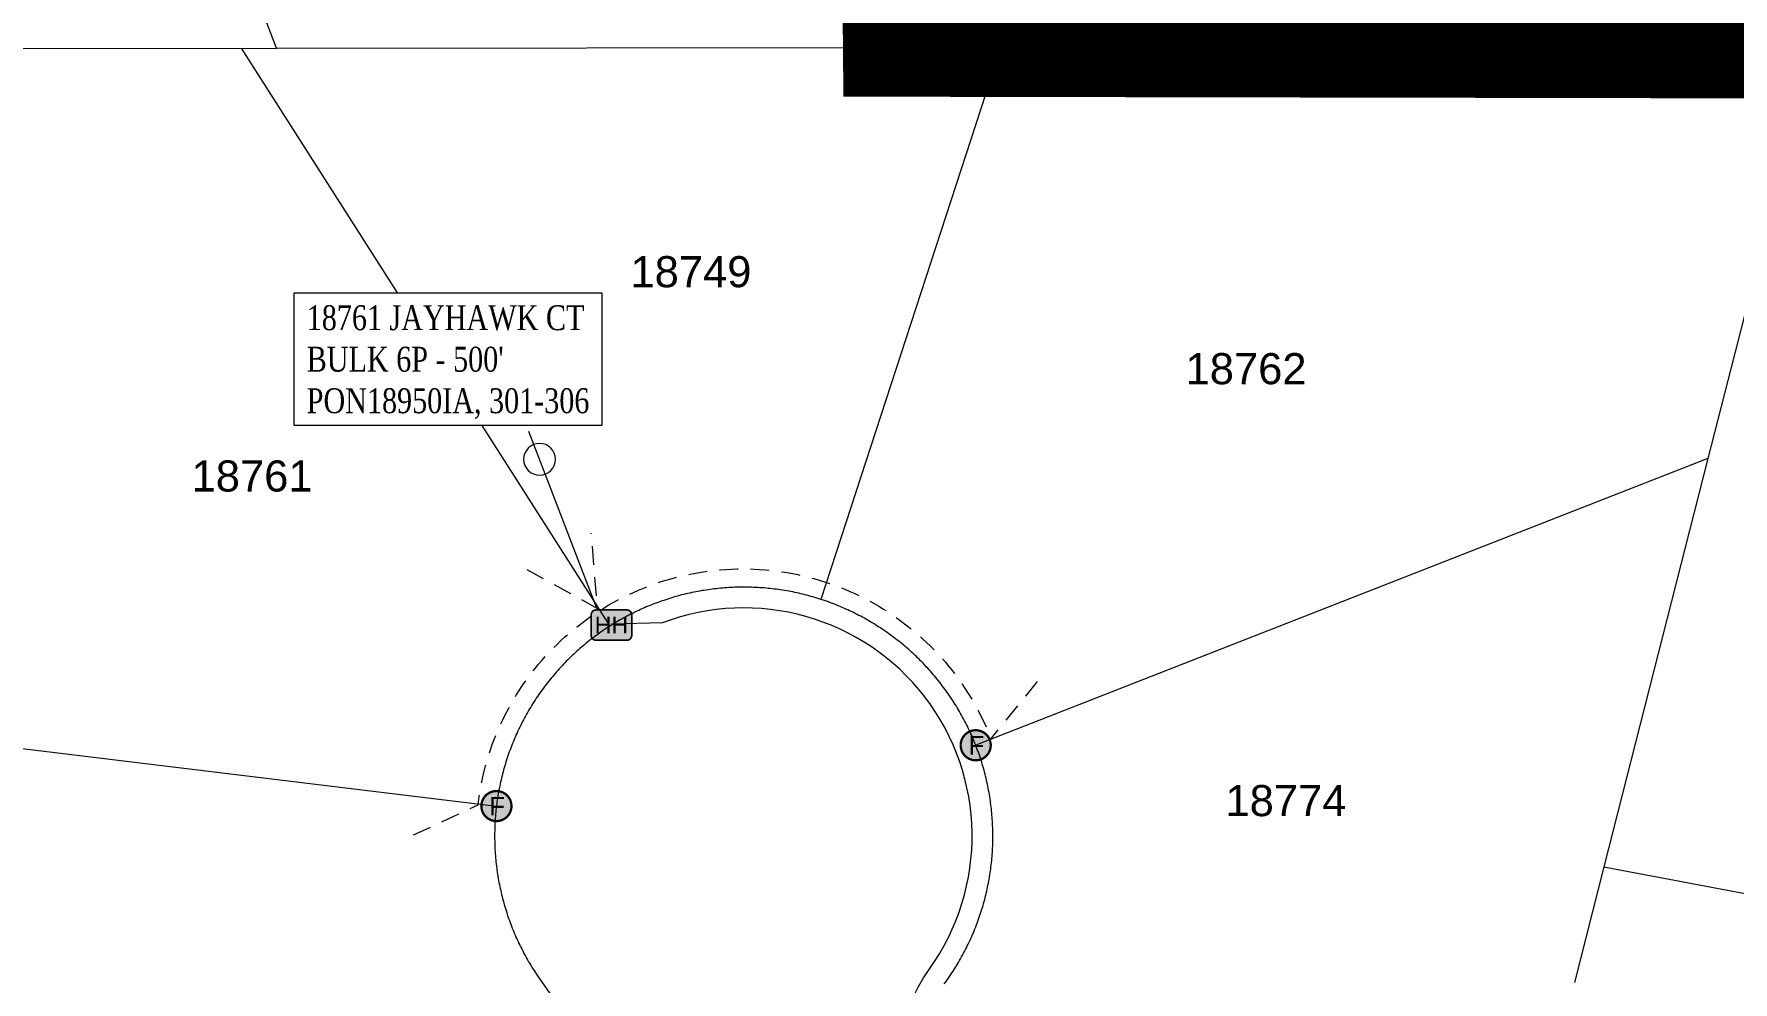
# Model space of a CAD drawing. Header units: feet. Extents: x 865220 to 2821149, y -2240498 to 944432.
# Drawn here: x 2812945.6 to 2813354.8, y 940296.1 to 940524.6 of the extents above; entities that cross this region are included whole.
import ezdxf
from ezdxf.enums import TextEntityAlignment as Align
from ezdxf.lldxf.tags import DXFTag

# ---------------------------------------------------------------- set-up
doc = ezdxf.new("R2010")
doc.units = ezdxf.units.FT
doc.header["$LTSCALE"] = 0.015
doc.header["$MEASUREMENT"] = 0
doc.linetypes.add('DASHED', pattern=[5, 3, -2])
for name, color, linetype in [('Dakota County Addresses', 7, 'Continuous'), ('Dakota County Parcels', 7, 'Continuous'), ('DROP BURIED', 7, 'DASHED'), ('TAIL', 1, 'MST'), ('TELEPHONE STRUCT-PROP', 6, 'Continuous'), ('TERMINALS', 7, 'Continuous')]:
    doc.layers.add(name, color=color, linetype=linetype)
doc.layers.add('RUNNING LINE (UNDERGROUND)', color=10, linetype='Continuous', lineweight=40)
doc.layers.add('WORK BOUNDARY', color=110, linetype='Continuous', lineweight=40)
doc.styles.add('Dimensions 100', font='arial.ttf')
doc.styles.add('Line', font='txt.shx', dxfattribs={"height": 3})
doc.styles.add('SIMPLEX', font='times.ttf', dxfattribs={"width": 0.8})
doc.styles.add('Utilities', font='arial.ttf', dxfattribs={"height": 2.5})
tags = doc.linetypes.add('MST', pattern='A,5,-5,5,-5,["TAIL",Line,S=1.5,R=0,X=0,Y=-1.5],-20', length=40).pattern_tags.tags
tags[10] = DXFTag(74, 10)

# ---------------------------------------------------------------- blocks, each defined once
blk = doc.blocks.new('ACMAP_ANN_TEMPLATE_Dakota County Addresses')
at = {"layer": 'Dakota County Addresses', "style": 'Dimensions 100'}
blk.add_attdef('DakotaCountyAddress', text='', height=50, dxfattribs=at).set_placement((0, 0), align=Align.CENTER)
blk = doc.blocks.new('NEW HH')
at = {"ltscale": 40, "true_color": 0xffffff}
h = blk.add_hatch(color=7, dxfattribs=at)
h.dxf.hatch_style = 1
h.paths.add_polyline_path([(-0.0611, -0.0305, 0.414214), (-0.0458, -0.0458), (0.0458, -0.0458, 0.414214), (0.0611, -0.0305), (0.0611, 0.0305, 0.414214), (0.0458, 0.0458), (-0.0458, 0.0458, 0.414214), (-0.0611, 0.0305)])
at = {"layer": 'RUNNING LINE (UNDERGROUND)', "color": 6, "lineweight": 0, "const_width": 0.005, "flags": 128}
blk.add_lwpolyline([(-0.0611, 0.0305), (-0.0611, -0.0305, 0.414214), (-0.0458, -0.0458), (0.0458, -0.0458, 0.414214), (0.0611, -0.0305), (0.0611, 0.0305, 0.414214), (0.0458, 0.0458), (-0.0458, 0.0458, 0.414214)], format="xyb", close=True, dxfattribs=at)
at = {"layer": 'TELEPHONE STRUCT-PROP', "color": 18, "true_color": 0x000000, "style": 'Utilities'}
blk.add_text('HH', height=0.05, dxfattribs=at).set_placement((0, 0), align=Align.MIDDLE_CENTER)
blk = doc.blocks.new('Proposed FlowerPot')
at = {"lineweight": 5, "ltscale": 100, "true_color": 0xffffff}
h = blk.add_hatch(color=7, dxfattribs=at)
h.dxf.hatch_style = 1
h.paths.add_polyline_path([(-0.0604, 0, 0.414214), (0, -0.0604, 0.414214), (0.0604, 0, 0.414214), (0, 0.0604, 0.414214)])
at = {"lineweight": 5, "ltscale": 100}
blk.add_circle((0, 0), 0.0604, dxfattribs=at)
at = {"layer": 'RUNNING LINE (UNDERGROUND)', "color": 6, "lineweight": 5, "const_width": 0.00907, "flags": 128}
blk.add_lwpolyline([(-0.0604, 0, -0.414214), (0, 0.0604, -0.414214), (0.0604, 0, -0.414214), (0, -0.0604, -0.414214), (-0.0604, 0)], format="xyb", dxfattribs=at)
at = {"color": 18, "linetype": 'ByBlock', "lineweight": 5, "ltscale": 100, "true_color": 0x000000, "style": 'Dimensions 100'}
blk.add_text('F', height=0.0744, dxfattribs=at).set_placement((-0.029, -0.0374))
blk = doc.blocks.new('TERMINAL')
at = {"lineweight": 5, "ltscale": 0.5, "flags": 128}
blk.add_lwpolyline([(-0.07, -0.65), (-0.07, 44.75)], dxfattribs=at)
at = {"lineweight": 5, "ltscale": 0.5}
blk.add_circle((-0.07, 37.61), 3.83, dxfattribs=at)

msp = doc.modelspace()

# ---------------------------------------------------------------- linework, layer by layer
at = {"layer": 'Dakota County Parcels', "lineweight": 5}
for p, q in [((2813245.68, 940521.34), (2813343.19, 940727.33)), ((2813004.05, 940521.14), (2812952.49, 940655.94)), ((2813153.42, 940521.25), (2813151.83, 940648.98)), ((2812870.15, 940521.03), (2813004.05, 940521.14)), ((2812995.51, 940521.13), (2813084.29, 940381.83)), ((2813004.05, 940521.14), (2813153.42, 940521.25)), ((2813178.44, 940521.27), (2813135.12, 940388.29)), ((2813153.44, 940521.27), (2813245.68, 940521.34)), ((2813245.68, 940521.34), (2813429.27, 940521.47)), ((2813360.79, 940469.54), (2813348.74, 940422.25)), ((2813348.74, 940422.25), (2813172.4, 940353.14)), ((2813348.74, 940422.25), (2813323.68, 940323.87)), ((2812914.83, 940355.77), (2813056.99, 940338.48)), ((2813323.68, 940323.87), (2813316.57, 940295.93)), ((2813323.68, 940323.87), (2813454.05, 940299.04)), ((2813067.28, 940297.01), (2813076.03, 940284.42))]:
    msp.add_line(p, q, dxfattribs=at)
for points in [[(2813135.12, 940388.29), (2813134.64, 940388.44), (2813134.17, 940388.59), (2813133.69, 940388.74), (2813133.21, 940388.88), (2813132.73, 940389.02), (2813132.24, 940389.15), (2813131.76, 940389.28), (2813131.28, 940389.4), (2813130.79, 940389.52), (2813130.31, 940389.64), (2813129.82, 940389.75), (2813129.33, 940389.86), (2813128.84, 940389.96), (2813128.35, 940390.07), (2813127.86, 940390.16), (2813127.37, 940390.25), (2813126.88, 940390.34), (2813126.39, 940390.43), (2813125.89, 940390.51), (2813125.4, 940390.58), (2813124.9, 940390.65), (2813124.41, 940390.72), (2813123.91, 940390.78), (2813123.42, 940390.84), (2813122.92, 940390.9), (2813122.42, 940390.95), (2813121.92, 940391), (2813121.43, 940391.04), (2813120.93, 940391.08), (2813120.43, 940391.11), (2813119.93, 940391.14), (2813119.43, 940391.17), (2813118.93, 940391.19), (2813118.43, 940391.21), (2813117.93, 940391.22), (2813117.43, 940391.23), (2813116.93, 940391.24), (2813116.43, 940391.24), (2813115.93, 940391.24), (2813115.43, 940391.23), (2813114.93, 940391.22), (2813114.43, 940391.2), (2813113.93, 940391.18), (2813113.43, 940391.16), (2813112.93, 940391.13), (2813112.44, 940391.1), (2813111.94, 940391.06), (2813111.44, 940391.02), (2813110.94, 940390.98), (2813110.44, 940390.93), (2813109.95, 940390.87), (2813109.45, 940390.82), (2813108.95, 940390.76), (2813108.46, 940390.69), (2813107.96, 940390.62), (2813107.47, 940390.55), (2813106.97, 940390.47), (2813106.48, 940390.39), (2813105.99, 940390.3), (2813105.5, 940390.21), (2813105.01, 940390.12), (2813104.52, 940390.02), (2813104.03, 940389.92), (2813103.54, 940389.81), (2813103.05, 940389.7), (2813102.56, 940389.59), (2813102.08, 940389.47), (2813101.59, 940389.35), (2813101.11, 940389.22), (2813100.63, 940389.09), (2813100.15, 940388.95), (2813099.66, 940388.81), (2813099.19, 940388.67), (2813098.71, 940388.53), (2813098.23, 940388.37), (2813097.76, 940388.22), (2813097.28, 940388.06), (2813096.81, 940387.9), (2813096.34, 940387.73), (2813095.87, 940387.56), (2813095.4, 940387.39), (2813094.93, 940387.21), (2813094.47, 940387.03), (2813094, 940386.84), (2813093.54, 940386.65), (2813093.08, 940386.46), (2813092.62, 940386.26), (2813092.16, 940386.06), (2813091.71, 940385.85), (2813091.25, 940385.65), (2813090.8, 940385.43), (2813090.35, 940385.22), (2813089.9, 940385), (2813089.45, 940384.77), (2813089.01, 940384.54), (2813088.56, 940384.31), (2813088.12, 940384.08), (2813087.68, 940383.84), (2813087.25, 940383.6), (2813086.81, 940383.35), (2813086.38, 940383.1), (2813085.95, 940382.85), (2813085.52, 940382.59), (2813085.09, 940382.33), (2813084.29, 940381.83)], [(2813172.4, 940353.14), (2813172.22, 940353.6), (2813172.03, 940354.07), (2813171.84, 940354.53), (2813171.64, 940354.99), (2813171.44, 940355.45), (2813171.24, 940355.9), (2813171.03, 940356.36), (2813170.82, 940356.81), (2813170.6, 940357.26), (2813170.39, 940357.71), (2813170.16, 940358.16), (2813169.94, 940358.6), (2813169.71, 940359.05), (2813169.47, 940359.49), (2813169.24, 940359.93), (2813169, 940360.37), (2813168.75, 940360.8), (2813168.5, 940361.24), (2813168.25, 940361.67), (2813168, 940362.1), (2813167.74, 940362.53), (2813167.48, 940362.95), (2813167.21, 940363.38), (2813166.94, 940363.8), (2813166.67, 940364.22), (2813166.39, 940364.63), (2813166.11, 940365.05), (2813165.83, 940365.46), (2813165.54, 940365.87), (2813165.25, 940366.28), (2813164.96, 940366.68), (2813164.66, 940367.08), (2813164.36, 940367.48), (2813164.06, 940367.88), (2813163.75, 940368.27), (2813163.44, 940368.67), (2813163.12, 940369.06), (2813162.81, 940369.44), (2813162.49, 940369.83), (2813162.16, 940370.21), (2813161.84, 940370.59), (2813161.51, 940370.96), (2813161.18, 940371.34), (2813160.84, 940371.71), (2813160.5, 940372.07), (2813160.16, 940372.44), (2813159.82, 940372.8), (2813159.47, 940373.16), (2813159.12, 940373.52), (2813158.76, 940373.87), (2813158.41, 940374.22), (2813158.05, 940374.57), (2813157.68, 940374.91), (2813157.32, 940375.25), (2813156.95, 940375.59), (2813156.58, 940375.93), (2813156.21, 940376.26), (2813155.83, 940376.59), (2813155.45, 940376.91), (2813155.07, 940377.24), (2813154.68, 940377.56), (2813154.3, 940377.87), (2813153.91, 940378.19), (2813153.51, 940378.49), (2813153.12, 940378.8), (2813152.72, 940379.1), (2813152.32, 940379.4), (2813151.92, 940379.7), (2813151.51, 940379.99), (2813151.11, 940380.28), (2813150.7, 940380.57), (2813150.28, 940380.85), (2813149.87, 940381.13), (2813149.45, 940381.41), (2813149.03, 940381.68), (2813148.61, 940381.95), (2813148.19, 940382.21), (2813147.76, 940382.48), (2813147.34, 940382.74), (2813146.91, 940382.99), (2813146.47, 940383.24), (2813146.04, 940383.49), (2813145.6, 940383.73), (2813145.16, 940383.97), (2813144.72, 940384.21), (2813144.28, 940384.44), (2813143.84, 940384.67), (2813143.39, 940384.9), (2813142.94, 940385.12), (2813142.49, 940385.34), (2813142.04, 940385.55), (2813141.59, 940385.76), (2813141.13, 940385.97), (2813140.68, 940386.17), (2813140.22, 940386.37), (2813139.76, 940386.57), (2813139.3, 940386.76), (2813138.83, 940386.95), (2813138.37, 940387.13), (2813137.9, 940387.31), (2813137.43, 940387.49), (2813136.96, 940387.66), (2813136.49, 940387.83), (2813136.02, 940387.99), (2813135.12, 940388.29)], [(2813084.29, 940381.83), (2813083.87, 940381.56), (2813083.45, 940381.29), (2813083.04, 940381.01), (2813082.63, 940380.73), (2813082.21, 940380.44), (2813081.81, 940380.16), (2813081.4, 940379.86), (2813080.99, 940379.57), (2813080.59, 940379.27), (2813080.19, 940378.97), (2813079.8, 940378.67), (2813079.4, 940378.36), (2813079.01, 940378.05), (2813078.62, 940377.73), (2813078.24, 940377.42), (2813077.85, 940377.09), (2813077.47, 940376.77), (2813077.1, 940376.44), (2813076.72, 940376.11), (2813076.35, 940375.78), (2813075.98, 940375.44), (2813075.61, 940375.1), (2813075.25, 940374.76), (2813074.89, 940374.42), (2813074.53, 940374.07), (2813074.17, 940373.71), (2813073.82, 940373.36), (2813073.47, 940373), (2813073.12, 940372.64), (2813072.78, 940372.28), (2813072.44, 940371.91), (2813072.1, 940371.54), (2813071.77, 940371.17), (2813071.44, 940370.8), (2813071.11, 940370.42), (2813070.78, 940370.04), (2813070.46, 940369.66), (2813070.14, 940369.27), (2813069.83, 940368.88), (2813069.52, 940368.49), (2813069.21, 940368.1), (2813068.9, 940367.7), (2813068.6, 940367.31), (2813068.3, 940366.91), (2813068.01, 940366.5), (2813067.71, 940366.1), (2813067.43, 940365.69), (2813067.14, 940365.28), (2813066.86, 940364.87), (2813066.58, 940364.45), (2813066.3, 940364.03), (2813066.03, 940363.61), (2813065.77, 940363.19), (2813065.5, 940362.77), (2813065.24, 940362.34), (2813064.98, 940361.91), (2813064.73, 940361.48), (2813064.48, 940361.05), (2813064.23, 940360.61), (2813063.99, 940360.18), (2813063.75, 940359.74), (2813063.51, 940359.3), (2813063.28, 940358.85), (2813063.05, 940358.41), (2813062.83, 940357.96), (2813062.61, 940357.51), (2813062.39, 940357.06), (2813062.18, 940356.61), (2813061.97, 940356.16), (2813061.76, 940355.7), (2813061.56, 940355.24), (2813061.36, 940354.78), (2813061.17, 940354.32), (2813060.98, 940353.86), (2813060.79, 940353.4), (2813060.61, 940352.93), (2813060.43, 940352.47), (2813060.26, 940352), (2813060.09, 940351.53), (2813059.92, 940351.06), (2813059.75, 940350.58), (2813059.6, 940350.11), (2813059.44, 940349.63), (2813059.29, 940349.16), (2813059.14, 940348.68), (2813059, 940348.2), (2813058.86, 940347.72), (2813058.72, 940347.24), (2813058.59, 940346.76), (2813058.47, 940346.27), (2813058.34, 940345.79), (2813058.22, 940345.3), (2813058.11, 940344.82), (2813058, 940344.33), (2813057.89, 940343.84), (2813057.79, 940343.35), (2813057.69, 940342.86), (2813057.59, 940342.37), (2813057.5, 940341.88), (2813057.42, 940341.39), (2813057.33, 940340.89), (2813057.26, 940340.4), (2813057.18, 940339.91), (2813057.11, 940339.41), (2813056.99, 940338.48)], [(2813165.25, 940296.21), (2813165.54, 940296.62), (2813165.82, 940297.03), (2813166.11, 940297.44), (2813166.39, 940297.85), (2813166.66, 940298.27), (2813166.94, 940298.69), (2813167.21, 940299.11), (2813167.47, 940299.53), (2813167.74, 940299.96), (2813167.99, 940300.39), (2813168.25, 940300.82), (2813168.5, 940301.25), (2813168.75, 940301.68), (2813168.99, 940302.12), (2813169.23, 940302.56), (2813169.47, 940303), (2813169.71, 940303.44), (2813169.94, 940303.88), (2813170.16, 940304.33), (2813170.38, 940304.78), (2813170.6, 940305.23), (2813170.82, 940305.68), (2813171.03, 940306.13), (2813171.24, 940306.58), (2813171.44, 940307.04), (2813171.64, 940307.5), (2813171.84, 940307.96), (2813172.03, 940308.42), (2813172.22, 940308.88), (2813172.4, 940309.35), (2813172.58, 940309.82), (2813172.76, 940310.28), (2813172.93, 940310.75), (2813173.1, 940311.22), (2813173.26, 940311.69), (2813173.43, 940312.17), (2813173.58, 940312.64), (2813173.74, 940313.12), (2813173.88, 940313.6), (2813174.03, 940314.07), (2813174.17, 940314.55), (2813174.31, 940315.03), (2813174.44, 940315.52), (2813174.57, 940316), (2813174.69, 940316.48), (2813174.82, 940316.97), (2813174.93, 940317.45), (2813175.05, 940317.94), (2813175.15, 940318.43), (2813175.26, 940318.92), (2813175.36, 940319.41), (2813175.46, 940319.9), (2813175.55, 940320.39), (2813175.64, 940320.88), (2813175.72, 940321.37), (2813175.8, 940321.87), (2813175.88, 940322.36), (2813175.95, 940322.86), (2813176.02, 940323.35), (2813176.08, 940323.85), (2813176.14, 940324.34), (2813176.2, 940324.84), (2813176.25, 940325.34), (2813176.3, 940325.84), (2813176.34, 940326.33), (2813176.38, 940326.83), (2813176.41, 940327.33), (2813176.44, 940327.83), (2813176.47, 940328.33), (2813176.49, 940328.83), (2813176.51, 940329.33), (2813176.52, 940329.83), (2813176.53, 940330.33), (2813176.54, 940330.83), (2813176.54, 940331.33), (2813176.54, 940331.83), (2813176.53, 940332.33), (2813176.52, 940332.83), (2813176.5, 940333.33), (2813176.48, 940333.83), (2813176.46, 940334.33), (2813176.43, 940334.83), (2813176.4, 940335.33), (2813176.36, 940335.82), (2813176.32, 940336.32), (2813176.28, 940336.82), (2813176.23, 940337.32), (2813176.18, 940337.81), (2813176.12, 940338.31), (2813176.06, 940338.81), (2813176, 940339.3), (2813175.93, 940339.8), (2813175.85, 940340.29), (2813175.78, 940340.79), (2813175.69, 940341.28), (2813175.61, 940341.77), (2813175.52, 940342.26), (2813175.42, 940342.76), (2813175.33, 940343.25), (2813175.22, 940343.74), (2813175.12, 940344.22), (2813175.01, 940344.71), (2813174.89, 940345.2), (2813174.78, 940345.68), (2813174.65, 940346.17), (2813174.53, 940346.65), (2813174.4, 940347.13), (2813174.26, 940347.62), (2813174.12, 940348.1), (2813173.98, 940348.58), (2813173.84, 940349.05), (2813173.68, 940349.53), (2813173.53, 940350.01), (2813173.37, 940350.48), (2813173.21, 940350.95), (2813173.04, 940351.43), (2813172.87, 940351.9), (2813172.7, 940352.36), (2813172.4, 940353.14)], [(2813056.99, 940338.48), (2813056.93, 940337.99), (2813056.88, 940337.49), (2813056.83, 940336.99), (2813056.78, 940336.5), (2813056.74, 940336), (2813056.7, 940335.5), (2813056.67, 940335), (2813056.64, 940334.5), (2813056.62, 940334), (2813056.6, 940333.5), (2813056.58, 940333), (2813056.57, 940332.5), (2813056.56, 940332), (2813056.55, 940331.5), (2813056.55, 940331), (2813056.56, 940330.5), (2813056.57, 940330), (2813056.58, 940329.5), (2813056.59, 940329), (2813056.62, 940328.5), (2813056.64, 940328.01), (2813056.67, 940327.51), (2813056.7, 940327.01), (2813056.74, 940326.51), (2813056.78, 940326.01), (2813056.83, 940325.51), (2813056.88, 940325.02), (2813056.93, 940324.52), (2813056.99, 940324.02), (2813057.05, 940323.53), (2813057.12, 940323.03), (2813057.19, 940322.54), (2813057.26, 940322.04), (2813057.34, 940321.55), (2813057.42, 940321.05), (2813057.51, 940320.56), (2813057.6, 940320.07), (2813057.7, 940319.58), (2813057.8, 940319.09), (2813057.9, 940318.6), (2813058.01, 940318.11), (2813058.12, 940317.62), (2813058.23, 940317.14), (2813058.35, 940316.65), (2813058.48, 940316.17), (2813058.61, 940315.69), (2813058.74, 940315.2), (2813058.87, 940314.72), (2813059.01, 940314.24), (2813059.16, 940313.76), (2813059.3, 940313.29), (2813059.46, 940312.81), (2813059.61, 940312.33), (2813059.77, 940311.86), (2813059.93, 940311.39), (2813060.1, 940310.92), (2813060.27, 940310.45), (2813060.45, 940309.98), (2813060.63, 940309.51), (2813060.81, 940309.05), (2813061, 940308.58), (2813061.19, 940308.12), (2813061.38, 940307.66), (2813061.58, 940307.2), (2813061.78, 940306.74), (2813061.99, 940306.29), (2813062.2, 940305.83), (2813062.41, 940305.38), (2813062.63, 940304.93), (2813062.85, 940304.48), (2813063.08, 940304.04), (2813063.31, 940303.59), (2813063.54, 940303.15), (2813063.77, 940302.71), (2813064.01, 940302.27), (2813064.26, 940301.83), (2813064.5, 940301.4), (2813064.75, 940300.97), (2813065.01, 940300.54), (2813065.27, 940300.11), (2813065.53, 940299.68), (2813065.79, 940299.26), (2813066.06, 940298.84), (2813066.33, 940298.42), (2813066.61, 940298), (2813066.89, 940297.58), (2813067.28, 940297.01)], [(2813164.84, 940295.64), (2813165.25, 940296.21)]]:
    msp.add_lwpolyline(points, dxfattribs=at)
at = {"layer": 'DROP BURIED', "lineweight": 5, "ltscale": 100, "flags": 128}
for points in [[(2813064.32, 940395.49), (2813081.32, 940386.08), (2813079.83, 940404.23)], [(2813187.19, 940368.49), (2813175.8, 940354.46)]]:
    msp.add_lwpolyline(points, dxfattribs=at)
msp.add_lwpolyline([(2813037.05, 940331.51), (2813052.61, 940338.78, -0.783786), (2813176.1, 940354.66)], format="xyb", dxfattribs=at)
at = {"layer": 'TAIL', "lineweight": 5, "ltscale": 50, "flags": 128}
msp.add_lwpolyline([(2813216.73, 940095.84), (2813211.73, 940105.51, 0.127109), (2813165.78, 940251.4), (2813159.87, 940260.22), (2813158.25, 940263.12, -0.278017), (2813161.19, 940299.13, 0.744086), (2813096.94, 940382.63), (2813084.7, 940382.31, 1.294746)], format="xyb", dxfattribs=at)
at = {"layer": 'WORK BOUNDARY', "lineweight": 100, "const_width": 20}
msp.add_lwpolyline([(2813842.01, 941062.63), (2813848.55, 940518.1), (2813150.45, 940519.43), (2813138.14, 941860.77)], dxfattribs=at)

# ---------------------------------------------------------------- block references
at = {"lineweight": 5}
for name, p, xscale, yscale, zscale in [('NEW HH', (2813084.69, 940382.09), 80, 80, 40), ('Proposed FlowerPot', (2813172.4, 940353.14), 60, 60, 30), ('Proposed FlowerPot', (2813056.99, 940338.48), 60, 60, 30)]:
    msp.add_blockref(name, p, dxfattribs=dict(at, xscale=xscale, yscale=yscale, zscale=zscale))
at = {"layer": 'Dakota County Addresses', "lineweight": 5, "xscale": 0.15, "yscale": 0.15, "zscale": 0.15}
for p, values in [((2813103.83, 940463.51), {'DakotaCountyAddress': '18749'}), ((2813237.5, 940440.14), {'DakotaCountyAddress': '18762'}), ((2812998.14, 940414.28), {'DakotaCountyAddress': '18761'}), ((2813247.11, 940336.05), {'DakotaCountyAddress': '18774'})]:
    msp.add_blockref('ACMAP_ANN_TEMPLATE_Dakota County Addresses', p, dxfattribs=at).add_auto_attribs(values)
at = {"layer": 'TERMINALS', "lineweight": 5, "ltscale": 0.5, "xscale": -1, "rotation": 21.00423501162987}
msp.add_blockref('TERMINAL', (2813080.79, 940386.91), dxfattribs=at)

# ---------------------------------------------------------------- next in the draw order: texts
at = {"layer": 'TERMINALS', "lineweight": 5, "ltscale": 0.5, "insert": (2813011.31, 940459.17), "char_height": 6, "attachment_point": 1, "style": 'SIMPLEX', "bg_fill": 19, "box_fill_scale": 1.5, "bg_fill_color": 256, "bg_fill_transparency": 0}
msp.add_mtext("18761 JAYHAWK CT\\PBULK 6P - 500'\\PPON18950IA, 301-306", dxfattribs=at)

doc.saveas('drawing.dxf')
